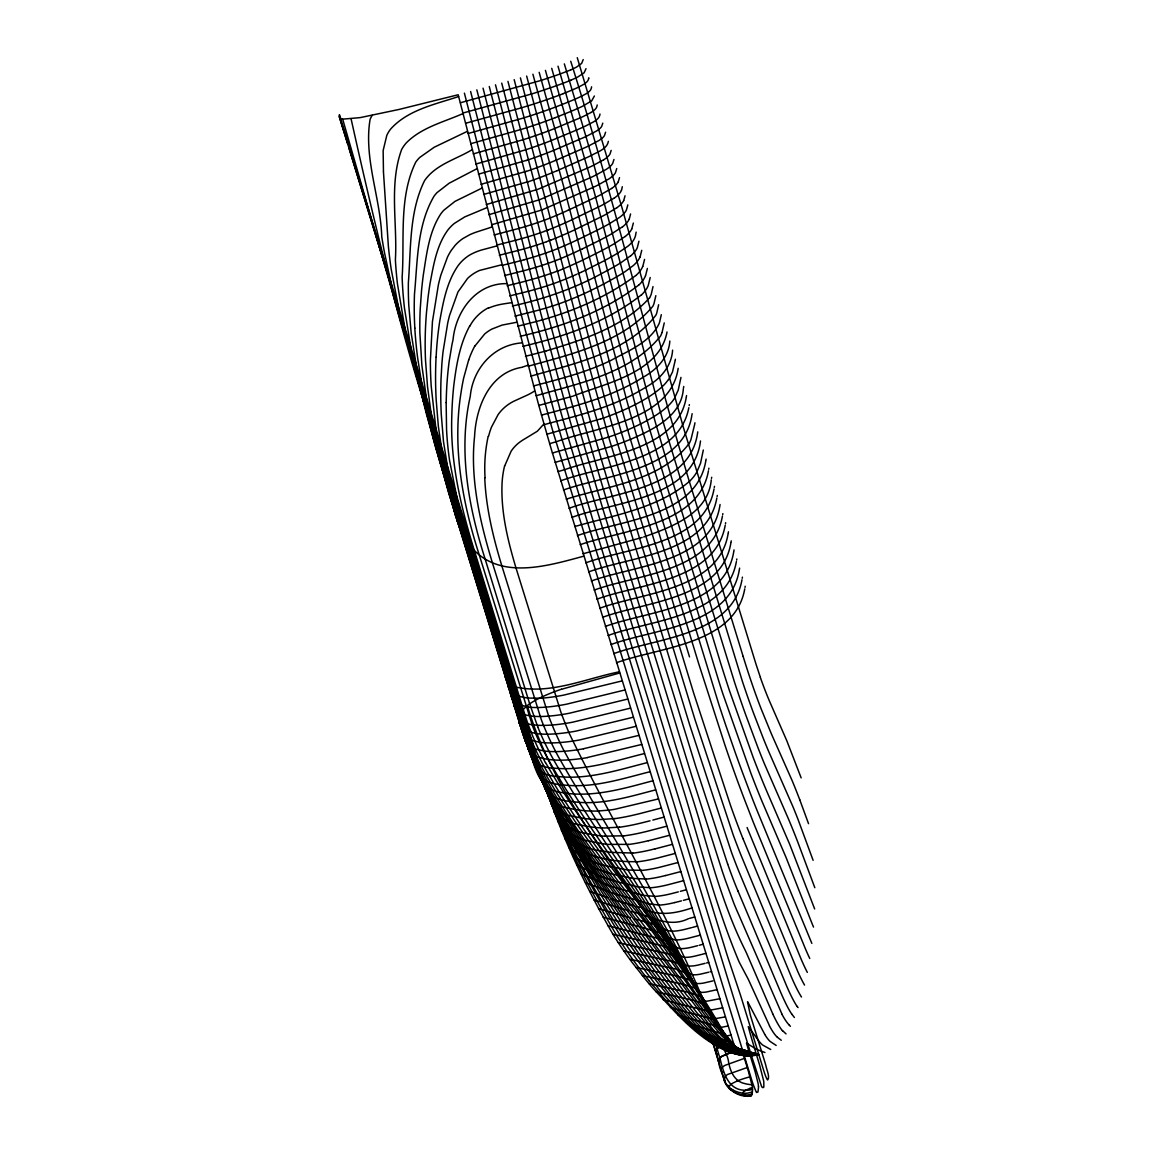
<?xml version="1.0" encoding="UTF-8"?>
<svg xmlns="http://www.w3.org/2000/svg" width="1154" height="1154" viewBox="0 0 1154 1154"><rect width="100%" height="100%" fill="white"/><g stroke="black" fill="none" stroke-linecap="round" stroke-linejoin="round"><path stroke-width="1.5" d="M536.581 764.77L537.115 757.918M535.427 754.673A300.429 283.711 9.7 0 0 539.841 763.659C592.132 860.668 672.046 939.096 725.433 1035.484A122.555 115.732 9.7 0 0 727.712 1038.6L731.564 1043.88L736.757 1048.25L758.87 1054.583A41.789 39.467 9.7 0 1 746.292 1055.953C706.724 1050.544 679.576 1016.328 653.597 989.036A546.938 516.516 9.7 0 1 646.081 980.135L631.945 962.162A382.753 361.462 9.7 0 1 613.091 934.451C578.212 873.967 549.29 809.719 532.282 741.849L339.391 114.679L339.55 117.852L342.507 119.165L360.12 117.621L398.995 109.457L458.181 94.758L537.995 402.429A499.783 70.755 75.5 0 0 551.828 451.026L734.91 1047.644M446.151 402.573L446.555 429.461A361.13 341.036 9.7 0 0 449.57 460.446L457.229 499.206M436.082 357.221L435.895 361.13A451.113 426.014 9.7 0 0 436.198 400.049L438.361 426.432L441.852 450.55M539.783 767.021L539.755 773.584A276.513 81.92 -17.3 0 0 540.389 777.334C564.45 834.414 601.609 884.714 636.301 935.634C655.977 963.027 675.537 990.579 697.002 1016.631C710.85 1031.402 724.784 1051.611 746.797 1053.025A21.262 20.08 9.7 0 0 751.658 1052.318M518.723 717.37L519.127 722.375L524.392 736.007M630.574 213.966L629.218 219.246M633.358 223.054L631.786 228.968M636.142 232.142L635.508 235.604A110.755 32.947 -16.9 0 1 635.162 236.801L634.527 238.33A58.075 17.267 -16.9 0 1 628.079 246.09L617.332 253.361A116.395 34.62 -16.9 0 1 614.433 255.077L612.269 256.332A178.524 53.098 -16.9 0 1 601.955 261.929L585.496 270.195A169.826 50.502 -16.9 0 1 581.457 272.113M627.819 204.878L626.463 209.913A45.785 13.617 -16.9 0 1 619.785 217.255L608.85 224.035A121.761 36.207 -16.9 0 1 605.951 225.636L601.479 228.016A196.93 58.566 -16.9 0 1 598.003 229.805L578.5 239.368M638.941 241.215L637.282 247.706A63.21 18.796 -16.9 0 1 630.877 255.712M625.05 195.791L623.708 200.594M641.754 250.303L640.037 257.082M622.294 186.703L621.833 189.04A73.928 21.984 -16.9 0 1 621.443 190.208M644.567 259.376L642.792 266.459M647.38 268.449L645.548 275.849M619.525 177.629L618.212 181.971M534.403 748.816L533.509 759.318A208.831 61.869 -17.3 0 0 534.576 764.9L534.807 765.419M650.207 277.523L648.303 285.254A87.257 25.951 -16.9 0 1 641.581 294.833M583.217 59.575L581.63 63.427L576.625 67.033A30.48 9.059 -16.9 0 1 570.956 69.73M506.505 657.996C505.423 666.146 502.307 675.956 508.294 682.923M509.289 667.084C508.236 675.104 505.236 684.567 510.732 691.607M512.087 676.157C510.991 684.437 507.76 694.607 514.251 701.459M514.872 685.245L513.184 698.184L514.049 705.83M517.67 694.319L515.968 709.696L518.492 718.091A85.021 25.186 -17.3 0 0 519.935 719.634M520.468 703.406L518.838 720.096A200.998 59.546 -17.3 0 0 519.314 722.938L522.012 727.857M523.252 712.48L521.536 727.034L531.316 738.704M526.051 721.567C525.084 729.227 521.882 738.82 528.013 745.21M528.849 730.641L527.32 742.873A254.544 75.414 -17.3 0 0 527.364 744.619L528.243 749.105M675.393 359.226L675.249 360.077M678.177 368.314C670.546 420.546 595.94 427.225 556.574 441.665A101.913 30.307 -16.9 0 0 551.41 443.136L549.679 443.655M680.975 377.387L678.249 390.081L674.369 398.505A98.984 29.441 -16.9 0 1 667.849 406.179L664.603 409.006A86.29 25.662 -16.9 0 1 607.74 437.352M683.759 386.475L683.457 388.278M686.558 395.548L686.241 397.38M689.183 405.588L689.356 404.636M691.967 414.748L692.14 413.709M694.751 423.907L694.939 422.797M697.737 431.87C690.453 489.729 611.937 492.412 569.052 508.294M700.521 440.958C693.193 499.091 614.909 501.485 571.836 517.41M703.32 450.031L700.536 463.259L696.843 472.087M705.916 460.23L706.104 459.119M708.715 469.303L708.902 468.192M711.499 478.391L711.701 477.28M714.297 487.464L714.485 486.353M717.096 496.552L717.283 495.441M720.067 504.514L719.764 506.361M722.678 514.713L722.866 513.602M725.477 523.786L725.664 522.675M728.261 532.874L728.448 531.763M731.059 541.947L731.247 540.837M733.843 551.035L734.045 549.924M736.641 560.108L736.829 558.998M739.627 568.085L739.31 569.932M742.224 578.269L742.411 577.159M745.022 587.357L745.21 586.246M586.016 68.649L584.083 72.846L577.678 77.044A39.712 11.814 -16.9 0 1 572.499 79.453L570.985 80.102M588.8 77.736L588.641 78.616M616.741 168.542L615.457 172.682A32.759 9.737 -16.9 0 1 608.923 178.913L598.161 184.943A126.998 37.765 -16.9 0 1 595.363 186.357L542.12 209.898L491.489 224.814M531.633 739.728L530.364 751.196A228.708 67.754 -17.3 0 0 530.681 754.601L532.441 759.332M653.02 286.596L651.26 294.14A122.396 36.394 -16.9 0 1 649.572 297.775M669.825 341.065C668.801 357.336 656.626 369.77 642.966 377.344C612.168 396.933 576.365 405.761 541.529 415.108M672.609 350.138C671.585 366.337 660.16 379.262 646.37 386.835C616.726 405.689 582.323 414.546 548.727 423.388A97.758 29.081 -16.9 0 0 544.226 424.686M591.598 86.81L591.425 87.718A44.703 13.3 -16.9 0 1 590.848 89.435A19.329 5.741 -16.9 0 1 586.232 93.705L581.068 96.417A59.258 17.627 -16.9 0 1 575.702 98.883L574.865 99.258A114.434 34.029 -16.9 0 1 566.859 102.605L559.978 105.317A162.656 48.381 -16.9 0 1 521.896 118.444L468.149 133.518M667.041 331.977C659.309 372.958 605.706 383.186 572.86 396.168M675.133 360.726L672.493 371.977L668.671 379.594M691.794 415.772C682.822 470.399 605.504 474.871 563.484 490.017M694.621 424.643L690.914 439.703A200.666 59.676 -16.9 0 1 689.371 443.15C661.184 481.117 608.302 485.719 566.268 499.163M705.786 460.965C696.367 517.237 620.188 520.18 577.418 535.615M728.131 533.61C718.827 590.199 642.201 592.565 599.763 608.259M730.929 542.683C721.611 599.272 644.985 601.652 602.547 617.332M733.728 551.771C724.395 608.346 647.812 610.74 605.345 626.42M594.368 96.013L591.699 100.845L582.424 106.312A71.663 21.32 -16.9 0 1 577.389 108.62L576.495 109.01A125.714 37.39 -16.9 0 1 570.927 111.39L555.305 117.665M597.195 104.971L597.051 105.75A60.196 17.901 -16.9 0 1 596.719 106.947L596.2 108A20.57 6.116 -16.9 0 1 591.007 112.486M613.957 159.454L612.702 163.406A30.235 8.987 -16.9 0 1 606.254 169.364L595.637 175.177A131.801 39.193 -16.9 0 1 591.814 177.067L539.985 199.599L488.878 214.687M655.833 295.669L654.015 303.545A141.567 42.107 -16.9 0 1 652.904 306.199C622.828 342.349 571.72 354.148 528.157 366.251M664.257 322.904L662.079 332.395M683.327 388.999C681.552 414.56 656.337 427.932 635.522 437.178A85.814 25.518 -16.9 0 1 611.202 446.497L555.175 462.35M686.125 398.116C676.605 450.118 604.436 455.34 564.191 469.837A115.342 34.303 -16.9 0 0 561.45 470.601L557.93 471.611M708.455 470.789C698.906 525.676 622.02 529.83 580.202 544.688M711.253 479.862C708.311 513.761 671.152 527.291 643.687 536.971M714.037 488.95C703.983 544.89 628.223 547.227 585.785 562.849M716.836 498.023C706.825 553.992 630.906 556.271 588.583 571.937M719.634 507.111C709.566 563.051 633.806 565.388 591.382 581.01M722.418 516.184C712.407 572.153 636.503 574.432 594.166 590.098M725.217 525.272C715.206 581.241 639.287 583.506 596.964 599.171M736.382 561.594C726.371 617.563 650.467 619.828 608.129 635.493M739.18 570.667C729.169 626.636 653.251 628.916 610.928 644.581M741.979 579.755C731.91 635.695 656.164 638.032 613.726 653.654M744.763 588.828C734.752 644.797 658.847 647.077 616.51 662.742M599.993 114.058L599.835 114.866A70.538 20.974 -16.9 0 1 599.633 115.688L598.955 117.203A21.623 6.434 -16.9 0 1 593.459 121.92L585.799 125.887A95.681 28.461 -16.9 0 1 580.981 128.108L580.015 128.541A153.367 45.612 -16.9 0 1 577.014 129.868L553.934 139.49A140.182 41.688 -16.9 0 1 524.94 150.02L475.852 164.056M611.173 150.381L609.961 154.131A27.999 8.323 -16.9 0 1 603.629 159.829M658.645 304.743L656.77 312.95A160.204 47.646 -16.9 0 1 655.919 315.129C627.603 352.374 573.625 363.885 530.811 376.146M688.823 407.708C678.768 461.297 601.724 465.581 560.7 480.829M602.777 123.132L601.696 126.406A22.691 6.751 -16.9 0 1 596.546 130.993L587.155 135.912A108.995 32.413 -16.9 0 1 582.929 137.874L555.218 149.731A137.715 40.953 -16.9 0 1 526.238 160.507M605.576 132.22L604.451 135.638A24.147 7.184 -16.9 0 1 599.085 140.442L588.569 145.981A121.358 36.091 -16.9 0 1 584.991 147.64L555.463 160.478M608.36 141.365C607.091 149.284 596.979 152.097 590.834 155.689A126.983 37.765 -16.9 0 1 587.155 157.434L557.122 170.705M661.3 314.681L659.67 321.894A188.217 55.983 -16.9 0 1 658.905 324.043C649.716 342.435 628.786 350.571 611.75 359.99C586.982 372.252 560.036 378.916 533.465 385.97M707.993 1009.865C701.257 990.969 686.125 972.418 675.162 954.762M488.517 436.385L489.729 432.13A86.795 81.977 9.7 0 1 491.431 427.225L498.139 414.546A44.443 41.977 9.7 0 1 510.299 403.179A55.623 52.521 9.7 0 1 514.035 401.13L527.205 395.144A60.282 56.935 9.7 0 0 534.518 391.033M504.716 465.899L511.15 451.156A39.366 37.173 9.7 0 1 518.824 442.847A56.791 53.632 9.7 0 1 525.416 438.491L537.346 431.221L544.01 423.893M468.683 359.889L463.648 378.123A254.241 240.104 9.7 0 0 461.052 392.533C452.209 447.132 462.437 502.769 479.213 554.814L532.6 726.082A268.291 253.361 9.7 0 0 546.953 757.082C592.94 839.823 656.193 911.761 700.247 995.585A220.472 208.21 9.7 0 1 703.118 1001.845M621.415 190.309L620.78 191.607A38.154 11.352 -16.9 0 1 614.289 198.07M751.485 1095.348L748.831 1096.257A12.405 3.678 -17.3 0 1 746.018 1096.156A17.757 5.265 -17.3 0 1 742.585 1093.891L743.205 1092.391M469.563 326.236C459.725 344.382 456.335 365.14 453.81 385.378A396.442 374.386 9.7 0 0 451.805 416.031C450.103 461.816 460.864 506.952 474.294 550.4L525.272 715.898A290.779 274.609 9.7 0 0 545.424 762.621M649.572 297.775C623.348 327.087 582.914 339.795 546.231 350.917M474.871 346.085L484.622 334.04A40.981 38.702 9.7 0 1 491.921 329.049L502.091 325.096L516.588 322.283M712.609 1017.785L712.999 1017.164A19.387 5.741 -17.3 0 1 713.374 1016.66L713.114 1016.198A94.08 27.869 -17.3 0 0 705.354 1010.24M522.113 710.489L527.291 705.599A75.674 18.695 -12.5 0 1 561.493 689.198M751.066 1095.622L750.994 1095.694A39.597 5.611 75.5 0 0 752.163 1093.328M689.486 481.333C658.963 507.616 616.207 514.872 578.183 525.589L574.62 526.512M641.364 294.861C607.22 321.995 564.869 336.449 522.863 346.33M638.523 285.211C604.105 311.695 562.214 326.64 520.238 336.304M717.182 1026.368L717.341 1026.238A12.809 3.794 -17.3 0 1 718.524 1025.315L717.774 1023.872A95.277 28.23 -17.3 0 0 710.965 1018.391M635.695 275.575C607.913 296.275 575.428 310.412 542.221 319.918A155.689 46.304 -16.9 0 1 534.518 321.995L517.612 326.236M630.733 255.726L621.14 262.564A114.852 34.158 -16.9 0 1 616.279 265.521A173.518 51.613 -16.9 0 1 602.604 273.036C574.375 288.543 543.765 299.117 512.376 306.026M625.179 236.483L614.476 243.595A118.141 35.139 -16.9 0 1 611.562 245.268L608.273 247.115A188.535 56.07 -16.9 0 1 600.195 251.413L588.05 257.544M750.937 1095.737L750.691 1095.81A10.17 9.607 9.7 0 1 748.643 1095.853L746.681 1095.665M622.41 226.862L611.634 233.815A119.944 35.673 -16.9 0 1 608.735 235.459L604.292 237.868A199.382 59.301 -16.9 0 1 598.479 240.912L582.597 248.788M616.943 207.662L606.095 214.255A123.507 36.726 -16.9 0 1 603.225 215.812L574.49 229.92A146.803 43.664 -16.9 0 1 550.804 240.133M614.216 198.07L603.398 204.489A125.094 37.202 -16.9 0 1 600.542 205.989L570.595 220.414A145.837 43.376 -16.9 0 1 548.251 229.934M611.533 188.491L600.744 194.709A126.334 37.577 -16.9 0 1 597.916 196.166L568.1 210.302M603.585 159.829L593.185 165.426A130.315 38.76 -16.9 0 1 589.434 167.243L537.995 189.27L486.267 204.561M719.577 1047.024L715.74 1050.414L716.187 1053.342A27.148 8.035 -17.3 0 0 717.168 1053.991M590.978 112.486L583.736 116.251A78.89 23.455 -16.9 0 1 580.981 117.535L554.007 128.786A145.909 43.39 -16.9 0 1 523.801 139.519L473.27 153.9M476.991 168.686L449.18 183.197L437.005 192.631A42.28 39.928 9.7 0 0 434.063 196.166C416.882 225.376 417.604 261.136 414.488 293.967A395.606 373.593 9.7 0 0 414.834 328.125M472.116 149.688C456.032 159.44 435.736 164.387 424.571 180.63C409.064 211.903 411.026 248.572 408.372 282.615A392.273 370.448 9.7 0 0 408.776 305.262L411.199 333.174L416.681 367.953M482.011 188.088L454.993 201.373L443.828 210.216A44.487 42.02 9.7 0 0 440.467 214.384C428.899 232.387 426.591 254.385 423.302 275.027A499.567 471.784 9.7 0 0 421.542 290.678L420.215 309.128A395.88 373.867 9.7 0 0 419.868 332.929L421.902 365.63L426.994 402.429M467.413 131.311L434.207 147.236L419.724 157.463A39.698 37.491 9.7 0 0 415.772 162.094C398.577 197.175 404.722 239.094 402.14 277.018A418.094 394.827 9.7 0 0 404.477 308.104L410.997 348.897M487.046 207.59L464.745 216.909L454.33 223.429A44.458 41.991 9.7 0 0 447.997 229.848C436.587 245.326 433.543 265.031 430.053 283.451A414.776 391.711 9.7 0 0 428.004 297.905L426.518 312.258A414.401 391.35 9.7 0 0 425.509 360.192L427.543 386.792L431.524 416.637M580.866 272.387L577.894 273.743M488.82 308.046L490.638 307.267A63.21 59.691 9.7 0 1 503.562 303.891L511.51 302.68M573.278 89.522L574.086 89.175A49.651 14.771 -16.9 0 0 579.106 86.853L583.765 84.314A18.839 5.611 -16.9 0 0 587.949 80.477A43.982 13.083 -16.9 0 0 588.627 78.616M570.97 69.745L568.807 70.654A101.768 30.264 -16.9 0 1 546.765 78.472M737.218 1080.995L732.79 1083.13A12.319 3.65 -17.3 0 0 730.266 1084.933L728.881 1087.126L729.616 1088.929A25.893 7.674 -17.3 0 0 733.237 1090.386M749.768 1088.453L750.605 1088.107A4.948 1.471 -17.3 0 1 751.802 1087.703M462.927 113.597C443.612 122.122 421.571 127.402 406.323 142.851A40.116 37.88 9.7 0 0 401.65 149.472C388.84 184.409 397.524 223.559 395.389 259.938A440.886 416.363 9.7 0 0 397.438 283.725L405.112 329.712M556.127 260.386L551.958 261.972A93.315 27.754 -16.9 0 1 526.109 270.108L504.543 275.59M550.732 240.09L546.592 241.662M548.193 229.891L544.068 231.449M557.584 271.017L554.771 272.07A91.671 27.263 -16.9 0 1 529.484 280.076A139.793 41.573 -16.9 0 1 522.387 281.994L507.154 285.745M544.399 220.183L541.659 221.193A98.393 29.268 -16.9 0 1 518.132 228.622L494.1 234.969M527.883 365.241L522.647 367.059M752.509 1089.318L750.461 1089.881A21.796 20.584 9.7 0 1 745.643 1090.241M731.924 1052.159L722.202 1056.271A12.824 3.794 -17.3 0 0 719.577 1058.16C716.764 1064.825 723.01 1073.422 724.294 1080.75C728.087 1091.771 741.113 1097.541 752.047 1094.05M600.599 418.916L546.953 434.207M561.637 689.241L619.669 672.998M521.882 367.318C489.469 372.684 476.011 407.045 474.582 436.313A228.103 215.423 9.7 0 0 473.501 462.869C474.251 496.927 482.56 530.35 492.383 562.791L541.298 719.663A323.149 305.175 9.7 0 0 558.204 756.332C602.33 834.703 656.136 907.506 696.093 988.199M607.725 437.337L560.858 450.623A126.493 37.62 -16.9 0 0 557.05 451.676L552.42 453.032M732.819 1051.683L722.144 1056.054A12.838 3.808 -17.1 0 0 719.548 1057.901L718.048 1060.237L718.928 1062.387A27.407 8.121 -17.3 0 0 719.533 1062.834M527.883 181.769L483.656 194.449M546.794 78.544L543.621 79.568A196.411 58.421 -16.9 0 1 539.481 80.867L460.475 102.735M546.909 285.86L550.631 284.634A78.775 23.426 -16.9 0 0 554.843 283.163L559.099 281.605A109.082 32.442 -16.9 0 0 576.668 274.277M642.158 537.476L583.001 553.776M526.195 160.435L478.42 174.196M526.224 171.355L481.03 184.323M750.764 1095.622C743.335 1097.425 735.127 1094.295 730.237 1088.539M458.628 96.532C435.116 104.379 407.896 109.818 390.643 129.06A36.236 34.216 9.7 0 0 386.806 135.35L383.142 150.539L383.46 171.715M571.951 396.413L541.341 404.737A119.699 35.601 -16.9 0 0 538.831 405.458M470.702 143.716L522.776 128.959A153.684 45.713 -16.9 0 0 555.29 117.65M536.148 395.75C579.64 383.085 630.949 373.247 660.564 336.03A166.638 49.564 -16.9 0 0 661.949 332.727M738.142 1050.255L741.647 1049.188L742.282 1051.482M465.581 123.276L519.444 108.375A167.647 49.853 -16.9 0 0 563.224 93.676M738.43 1050.01L742.123 1049.332M463.028 113.02L531.706 93.936A189.141 56.257 -16.9 0 0 545.207 89.608M545.986 350.989L525.503 356.312M680.341 891.35L686.341 889.748M683.384 900.365L689.126 898.836M689.428 918.411L694.722 916.997M692.443 927.427L697.506 926.071M699.223 945.27L703.103 944.232M752.249 1092.751A39.597 5.611 75.5 0 0 752.451 1086.996L748.542 1071.835A92.508 13.098 75.5 0 0 747.244 1067.508L727.712 1074.432A12.882 3.823 -17.3 0 0 725.073 1076.336C721.596 1086.909 739.916 1095.795 749.523 1092.665A30.97 29.239 9.7 0 0 752.394 1092.03M688.534 918.642C668.743 928.48 650.207 915.915 631.267 911.487M691.578 927.657L684.784 929.388A23.989 7.112 -17.3 0 1 671.44 931.206A48.28 14.31 -17.3 0 1 665.122 929.561M702.166 954.3L705.887 953.319M706.551 962.955L708.686 962.393M744.417 1058.377L724.986 1065.358A12.795 3.794 -17.3 0 0 722.361 1067.248L720.918 1069.556L721.712 1071.46A27.407 8.121 -17.3 0 0 723.082 1072.297M619.309 671.816C585.136 678.682 549.492 695.242 514.194 686.702M622.107 680.903L563.599 695.141A81.184 24.046 -17.3 0 1 540.49 698.242L527.263 698.04L517.583 696.021M624.891 689.977L566.542 704.185A77.289 22.892 -17.3 0 1 527.335 707.027M627.689 699.064L569.614 713.186A78.861 23.354 -17.3 0 1 530.292 716.014M630.473 708.138L572.846 722.144A80.477 23.845 -17.3 0 1 533.465 724.9M633.272 717.225L576.235 731.059A82.165 24.349 -17.3 0 1 536.841 733.684M636.07 726.299L579.784 739.93A83.939 24.869 -17.3 0 1 540.433 742.354L531.359 740.421M638.854 735.386L583.506 748.744M641.653 744.46L587.4 757.514M644.451 753.548C614.39 760.962 583.708 771.55 552.29 767.944M647.235 762.621C617.751 770.122 586.362 780.349 556.084 776.267M650.034 771.709C621.112 779.008 591.411 788.903 561.19 784.677M652.818 780.782C622.165 788.947 590.026 798.698 558.118 791.832C531.532 786.191 532.759 748.037 522.257 728.289L437.164 450.998L410.867 355.028M655.616 789.87C628.05 797.039 599.503 806.04 570.711 801.338M658.415 798.943L614.462 809.343A60.773 18.002 -17.3 0 1 609.081 810.094L598.984 810.93M661.199 808.031L640.787 813.354A138.047 40.895 -17.3 0 1 637.239 814.234L634.455 814.883A73.971 21.912 -17.3 0 1 614.88 818.619M663.997 817.104L652.832 820.061M666.781 826.192L648.058 831.082A116.251 34.432 -17.3 0 1 644.769 831.89L644.12 832.034A66.629 19.733 -17.3 0 1 623.852 835.871M669.58 835.265L651.635 839.953A106.5 31.547 -17.3 0 1 648.476 840.732M672.378 844.353L655.169 848.854M675.162 853.426L658.674 857.739A55.536 16.444 -17.3 0 1 637.008 861.85M677.961 862.514L662.122 866.654A50.661 15.002 -17.3 0 1 641.35 870.505M680.759 871.587L665.555 875.569M683.543 880.675L668.945 884.498A41.746 12.362 -17.3 0 1 649.947 887.844M678.321 891.883L671.325 893.672A36.942 10.949 -17.3 0 1 654.231 896.499M681.437 900.885L674.715 902.587M691.924 907.909C675.898 913.42 657.78 916.781 642.259 907.953M700.305 935.158L688.087 938.317A21.537 6.376 -17.3 0 1 675.177 939.861M710.099 971.841L711.47 971.48M697.636 945.689L691.361 947.261A19.402 5.756 -17.3 0 1 679.619 948.545M701.401 954.502L694.593 956.19A17.613 5.222 -17.3 0 1 683.63 957.2M705.08 963.345L697.752 965.133A16.199 4.804 -17.3 0 1 687.539 965.84L687.019 965.509A47.602 14.108 -17.3 0 1 684.495 964.037M717.067 989.642L706.508 991.993A14.93 4.428 -17.3 0 1 698.257 991.618L698.04 991.373A41.659 12.348 -17.3 0 1 696.872 989.858L696.439 988.92M708.671 972.216L700.81 974.077A15.247 4.515 -17.3 0 1 691.318 974.466M712.898 980.914L703.738 983.035A14.8 4.385 -17.3 0 1 694.91 983.049M719.851 998.715L707.157 1001.153A14.872 4.414 -17.3 0 1 703.248 1000.98M722.649 1007.803L711.354 1009.966A17.31 5.121 -17.3 0 1 707.806 1010.024M728.232 1025.964L719.375 1027.724M731.03 1035.037L725.275 1036.321M583.736 556.185C547.818 565.849 499.754 580.678 471.351 547.198M725.433 1016.876L713.461 1018.968M496.71 245.11L514.785 240.479A154.203 45.857 -16.9 0 0 519.141 239.311A96.604 28.735 -16.9 0 0 544.111 231.492M650.019 820.797L644.451 822.211A126.752 37.548 -17.3 0 1 641.033 823.047L639.013 823.523A69.745 20.657 -17.3 0 1 619.381 827.23M745.686 1050.501L741.214 1050.385L722.981 1044.384M749.898 1051.77C737.868 1053.79 725.751 1048.928 714.629 1044.875M754.009 1053.068L744.719 1054.309L734.146 1053.241M499.321 255.265L521.622 249.552A93.95 27.941 -16.9 0 0 546.635 241.691M501.932 265.434L518.882 261.179A135.638 40.332 -16.9 0 0 524.176 259.765M514.987 316.138L536.956 310.585A128.556 38.226 -16.9 0 0 540.764 309.532C568.403 301.973 594.555 289.741 619.236 275.316A110.885 32.976 -16.9 0 0 624.949 271.738L633.532 265.362A68.793 20.455 -16.9 0 0 639.936 257.097M509.765 295.886L525.113 292.106A110.409 32.831 -16.9 0 0 546.924 285.889M758.019 1054.309L755.884 1054.814A40.029 37.808 9.7 0 1 747.46 1055.665C729.097 1055.477 713.244 1044.413 699.555 1033.234A282.384 266.675 9.7 0 1 688.967 1024.031L669.19 1004.312L648.837 980.554M755.899 1053.645L753.908 1054.107A35.284 33.322 9.7 0 1 746.018 1054.828C728.866 1054.352 714.398 1043.461 702.007 1032.614A260.746 246.249 9.7 0 1 689.717 1021.001C616.597 938.606 559.358 840.098 527.364 734.463L401.275 323.221L342.695 119.194M756.952 1053.977L754.889 1054.467A37.822 35.716 9.7 0 1 746.725 1055.261C728.91 1054.929 713.706 1043.952 700.637 1032.917M754.831 1053.313L752.927 1053.761A32.355 30.552 9.7 0 1 745.354 1054.395C728.953 1053.689 715.365 1042.899 703.709 1032.311A253.418 239.325 9.7 0 1 694.564 1023.454C634.296 956.839 588.05 878.295 549.03 797.731M753.778 1052.982L751.946 1053.4A28.864 27.263 9.7 0 1 746.537 1053.963C723.746 1052.91 707.748 1034.2 692.963 1018.867C661.458 982.761 634.368 943.006 608.634 902.659C574.144 849.128 542.048 793.101 524.695 731.405L428.841 419.176L395.014 299.752M521.969 342.882C493.724 344.815 472.765 368.573 470.255 396.428C458.023 450.579 468.538 506.952 485.113 558.983L529.672 703.853L537.793 726.919M501.759 264.771L479.516 270.454A41.414 39.106 9.7 0 0 467.572 278.431L457.965 291.962L449.541 315.475A230.54 217.717 9.7 0 0 447.709 323.106L443.035 351.768A388.206 366.611 9.7 0 0 441.881 363.856L441.016 379.089A465.913 439.991 9.7 0 0 441.261 414.243L443.482 441.506L447.781 468.582M749.537 1051.655C719.259 1050.486 705.152 1014.554 686.616 995.123C641.22 932.605 592.218 872.222 554.079 804.814A466.389 440.453 9.7 0 1 547.299 791.99L536.249 768.723A356.932 337.083 9.7 0 1 530.811 755.625L521.319 728.462L449.671 495.484L434.899 444.968L424.239 403.352M743.19 1049.664L739.57 1049.448L735.127 1047.039A22.979 21.71 9.7 0 1 734.045 1046.13A46.881 44.27 9.7 0 1 728.405 1039.768M748.484 1051.323L740.724 1050.832L731.838 1045.596L721.207 1035.253L708.643 1020.165L597.844 871.01L572.701 834.198L554.598 804.338A481.146 454.387 9.7 0 1 547.746 791.759L545.539 787.49A570.22 538.5 9.7 0 1 539.466 775.228L534.836 765.174A335.136 316.499 9.7 0 1 530.537 754.99L524.147 737.565M746.364 1050.659L741.705 1050.515L735.704 1047.241L722.274 1032.801L674.152 965.379L591.281 856.109L558.565 806.934A529.239 499.797 9.7 0 1 547.89 788.384L542.683 778.647M745.311 1050.328L739.829 1049.65L734.492 1046M744.243 1049.996L741.027 1049.967L737.204 1048.279A67.177 19.907 -17.3 0 1 736.641 1047.919C697.665 1002.336 668.959 948.357 629.262 902.962L590.935 852.388L560.671 807.483A562.214 530.941 9.7 0 1 549.434 788.485L540.649 772.3M506.606 283.624C476.025 283.235 455.816 311.162 453.046 339.68A251.125 237.161 9.7 0 0 451.82 345.421L449.18 361.303A396.889 374.805 9.7 0 0 446.209 402.573M614.967 818.532L601.465 819.484A94.801 28.085 -17.3 0 1 597.065 819.47L595.637 819.441A131.224 38.875 -17.3 0 1 580.88 817.883M619.482 827.144L605.215 827.952A97.34 28.836 -17.3 0 1 602.042 827.894M623.968 835.756L604.898 836.188M628.411 844.382L607.927 844.382A170.85 50.617 -17.3 0 1 596.777 842.622L583.708 840.011L572.528 835.02A250.317 74.159 -17.3 0 1 569.672 833.044L557.613 821.23M632.825 853.022L610.206 852.344A195.819 58.003 -17.3 0 1 603.917 851.205C587.487 849.935 572.485 841.973 561.291 830.072M637.21 861.663C614.736 861.995 590.112 858.735 572.038 844.18M641.566 870.318L628.05 870.044L613.409 867.217M645.879 878.987L633.084 878.454L619.107 875.367C582.539 822.413 545.727 767.958 527.291 705.599M650.178 887.657L638.854 886.993A105.259 31.187 -17.3 0 1 636.994 886.676L624.862 883.517A190.049 56.301 -17.3 0 1 620.059 882.565L600.498 876.535L577.115 865.168M654.448 896.326L643.845 895.417A107.322 31.793 -17.3 0 1 642.129 895.057L609.153 885.796L581.255 873.895M658.703 904.996L648.822 903.842A110.611 32.774 -17.3 0 1 647.264 903.438L641.595 901.606M745.311 1090.241C727.525 1090.472 723.212 1071.186 719.807 1057.67A305.853 288.846 9.7 0 1 715.942 1044.63M575.702 809.632L561.969 806.79L552.506 801.208M580.837 817.912L567.003 815.07L557.122 809.618A222.635 65.951 -17.3 0 1 553.386 805.564L549.506 798.856M586.059 826.177L572.182 823.336L561.911 817.984A232.632 68.908 -17.3 0 1 558.623 814.969L550.876 803.516M548.121 759.505L536.206 756.779M591.367 834.414L578.255 831.818L567.422 826.711A235.171 69.673 -17.3 0 1 564.248 824.259L554.108 812.329M536.942 733.627L528.042 731.622M751.802 1084.847L746.955 1084.111A28.662 27.061 9.7 0 1 745.095 1083.649C733.771 1081.471 729.703 1070.003 728.261 1060.036A30.855 29.138 9.7 0 0 726.212 1054.092L723.63 1048.409M527.566 706.825L519.935 704.921M679.879 948.415L678.941 948.256A50.286 14.901 -17.3 0 1 674.975 946.727M618.313 942.659L668.065 953.795A178.596 52.911 -17.3 0 1 672.768 955.31L678.552 958.31L684.452 964.052M612.99 934.235L646.615 941.909M623.91 950.997L671.671 961.311A196.396 58.19 -17.3 0 1 675.263 962.349L681.322 964.845A84.646 25.071 -17.3 0 1 683.125 966.042L688.967 972.764A44.833 13.285 -17.3 0 0 690.813 974.135L691.506 974.38M607.942 925.753L661.704 939.241A181.625 53.805 -17.3 0 1 665.44 940.625A100.701 29.831 -17.3 0 1 666.522 941.174L674.902 946.756M683.875 957.07L683.038 956.882A47.833 14.165 -17.3 0 1 679.908 955.425M629.795 959.262L675.768 968.999L687.726 973.817A88.18 26.124 -17.3 0 1 688.736 974.726L692.559 980.611M603.138 917.199L637.556 926.244M745.902 1095.521L742.498 1094.511M635.955 967.456L678.09 976.313L689.731 980.02A83.16 24.638 -17.3 0 1 693.064 982.27L696.237 988.343M679.764 1004.052L705.195 1010.313M678.624 1003.792L662.987 999.595M647.062 942.025L664.92 946.496A177.601 52.608 -17.3 0 1 668.83 947.852L671.138 948.848A95.594 28.316 -17.3 0 1 672.623 949.713L679.85 955.44M688.491 1012.563L710.821 1018.448M598.522 908.602L630.43 917.762M686.226 1012.029L670.416 1007.442M642.36 975.577L683.009 984.261L694.073 987.766A83.218 24.652 -17.3 0 1 698.271 990.781M638.422 926.474L659.684 932.432L669.998 938.173A49.579 14.685 -17.3 0 0 675.003 939.717M640.124 907.419L638.335 906.957M649.01 983.641L688.765 992.44L698.92 995.801A82.814 24.537 -17.3 0 1 702.656 998.527L703.752 1002.22L724.423 1034.071L733.987 1045.553L740.594 1049.491L738.632 1049.087M637.152 906.64L635.969 906.337M594.065 899.961L628.324 910.679M635.104 919.017L653.885 924.253L664.992 929.619M633.618 905.702L612.399 899.283M602.2 864.88L600.772 864.461A242.412 71.808 -17.3 0 1 596.906 863.235L585.179 857.999L569.023 847.671M712.739 1036.581L723.385 1039.696A128.527 38.068 -17.3 0 1 732.833 1044.356L733.771 1045.322M712.032 1036.379L695.097 1030.392M722.303 1044.182L704.358 1037.763M655.876 991.647L693.727 1000.403L703.118 1003.533A83.045 24.609 -17.3 0 1 707.041 1006.288L709.537 1010.082M589.723 891.292L607.725 897.61M727.049 1051.409L728.232 1051.77A152.934 45.309 -17.3 0 0 734.132 1053.256M764.943 1052.52L756.476 1049.26L746.465 1043.086L747.229 1045.697M585.453 882.594L613.438 893.427L641.249 901.476M713.735 1025.358L678.206 1015.217M611.548 898.98L610.697 898.677M533.667 748.657L544.169 750.98A85.8 25.417 -17.3 0 0 583.448 748.831M770.713 1049.491L762.563 1044.976A175.278 24.811 75.5 0 1 758.423 1040.389L748.282 1026.613L749.364 1030.609A85.67 12.131 75.5 0 0 751.182 1037.114L758.149 1060.266A78.746 11.151 75.5 0 1 759.635 1065.113L763.674 1081.053A9.852 1.399 75.5 0 1 763.818 1082.106L763.833 1086.707A28.59 4.053 75.5 0 1 763.587 1087.472L762.376 1087.544A14.093 1.991 75.5 0 1 761.467 1086.13L751.341 1055.42M686.414 1022.862L717.846 1032.484A108.793 32.225 -17.3 0 1 727.698 1038.211M738.416 1049L736.353 1047.717M776.18 1045.437L770.18 1041.471A123.536 17.498 75.5 0 1 764.713 1034.417M573.033 856.427L594.122 868.01L611.043 873.751A177.745 52.651 -17.3 0 0 619.092 875.381M781.287 1040.259L777.421 1037.345M735.949 1047.861L744.936 1051.294A9.131 8.626 9.7 0 0 747.417 1050.991M565.114 838.886L571.634 843.862M786.033 1033.897L782.484 1030.565M542.063 778.33L540.837 777.176M531.518 753.894L530.753 753.158M790.403 1026.31L788.975 1024.81M729.631 1042.524L710.994 1020.15L592.391 860.581L563.859 817.998L543 781.143M750.691 1095.81L750.013 1094.713M540.606 776.93L539.134 774.94M530.407 752.769L528.445 749.638M794.399 1017.496L791.932 1014.279M727.539 1038.268L730.165 1042.293A15.117 4.472 -17.3 0 0 729.227 1042.596M728.289 1039.35L728.866 1040.086M718.682 1062.142L712.984 1043.245M728.333 1039.812L727.222 1038.34A120.391 113.683 9.7 0 1 725.044 1035.297L718.61 1025.358M798.049 1007.557L797.226 1006.418M727.554 1038.989L712.465 1015.102M619.164 875.453L675.537 954.978M674.383 953.291C631.18 890.441 580.549 832.568 543.621 765.506M536.177 767.886L535.038 765.924M676.98 957.459L712.047 1014.395M728.78 1086.621L727.943 1085.279M545.539 762.578C589.348 839.045 647.567 906.049 693.092 981.39A43.52 12.896 -17.3 0 0 694.477 982.718M703.738 1002.134C661.761 934.394 606.326 876.261 563.801 808.896A608.85 574.981 9.7 0 1 552.232 789.913L538.24 764.453M698.257 990.781L699.858 995.339M616.625 935.346C579.957 873.232 548.121 807.641 530.176 737.478L339.175 116.28M718.336 1024.983L710.215 1011.236M764.698 1034.287L748.989 1004.254A155.415 21.998 75.5 0 0 747.576 1001.759L747.59 1001.917A29.369 4.154 75.5 0 1 747.633 1002.393L750.316 1014.972A53.459 7.573 75.5 0 0 751.167 1017.814L764.597 1061.233A40.664 5.756 75.5 0 1 765.722 1064.998C766.458 1069.441 770.281 1076.97 767.641 1080A12.42 1.76 75.5 0 1 766.357 1077.836L765.967 1076.942A17.8 2.524 75.5 0 1 764.092 1071.705L762.707 1067.248A77.13 10.92 75.5 0 1 762.13 1065.33L741.676 998.917A135.581 19.2 75.5 0 0 739.642 992.613L730.078 964.066A350.585 49.636 75.5 0 1 727.251 955.469L595.002 527.277L566.167 430.774A576.423 81.617 75.5 0 1 559.488 407.348L533.869 312.402L476.833 89.853M692.501 980.655L704.171 1002.263M723.068 1032.109L723.991 1033.897A11.223 3.332 -17.3 0 0 723.024 1034.345M769.458 1025.718L748.297 979.313L739.974 963.561A115.818 16.401 75.5 0 1 739.022 961.715C709.393 891.292 693.9 815.589 668.281 743.753L573.134 431.639A578.241 81.862 75.5 0 1 565.143 403.611L540.663 312.893L483.05 88.18M781.864 1013.89L738.546 914.256A116.006 16.43 75.5 0 1 733.771 903.063L725.52 880.675A230.713 32.658 75.5 0 1 722.303 871.299L691.361 774.478L619.265 540.49C571.49 390.427 535.225 237.104 495.484 84.819M541.76 778.705L539.928 775.041M704.647 1003.244L705.137 1004.225M547.789 794.587L548.28 795.568A216.793 64.22 -17.3 0 0 552.449 801.222M705.628 1005.206L706.58 1007.168M539.033 773.238L525.402 741.084M537.23 767.872L535.543 764.366A305.723 288.716 9.7 0 1 530.739 753.562M461.888 532.6C451.589 510.486 449.743 485.733 446.18 461.903M772.877 1014.135L746.984 954.127A237.508 33.625 75.5 0 0 745.354 950.607C717.11 894.509 705.181 831.846 684.091 773.065L602.648 508.236L574.865 414.243L548.828 318.389L489.267 86.507M708.917 1012.072L709.378 1013.039M698.127 992.137C656.41 910.088 597.758 838.092 552.593 758.005A301.079 284.331 9.7 0 1 537.75 726.933M547.732 794.399L535.124 764.309L523.887 731.319L434.625 440.597L403.698 329.957M811.839 943.395L757.904 812.517A270.815 38.342 75.5 0 1 749.595 791.384L744.258 777.205A333.391 47.199 75.5 0 1 735.242 752.581L725.866 725.534A363.856 51.512 75.5 0 1 719.115 705.253L637.672 439.371A455.989 64.552 75.5 0 1 634.743 429.129A422.104 59.763 75.5 0 1 626.132 398.058L573.206 195.141L539.163 72.313M700.637 1032.917A270.685 255.625 9.7 0 1 687.726 1021.16L659.251 989.699L628.757 948.602A533.408 503.735 9.7 0 1 620.809 936.428C581.789 872.453 547.299 805.03 526.008 732.934L435.794 439.53C400.943 334.415 375.108 226.876 351.104 118.92M737.925 890.888L780.479 991.849A163.031 23.08 75.5 0 0 785.095 1002.047A108.361 15.348 75.5 0 0 791.961 1014.38M698.199 992.541C660.175 907.895 607.307 831.068 563.368 749.537A352.994 333.362 9.7 0 1 548.756 716.403L501.889 566.023C493.162 537.331 485.978 507.861 484.738 477.785M742.931 838.525L797.789 971.538A114.534 16.214 75.5 0 0 804.54 985.069M704.445 1002.869C666.247 910.016 613.163 824.331 569.586 734.103A429.23 405.357 9.7 0 1 560.815 711.931L516.026 568.057C507.976 541.154 501.081 513.27 501.99 484.983A104.682 98.855 9.7 0 1 504.601 465.87M529.167 749.768L518.622 719.851M814.652 908.963L789.74 844.411L766.746 791.211A331.573 46.939 75.5 0 1 761.727 779.181L758.005 769.862A306.012 43.318 75.5 0 1 753.115 757.24L729.472 690.698A327.534 46.376 75.5 0 1 720.038 661.17L649.24 427.903A403.525 57.137 75.5 0 1 639.98 394.279L587.631 194.737L551.713 68.331M747.085 827.533L801.02 958.887A125.267 17.743 75.5 0 0 807.324 972.375M799.765 799.78L808.536 823.667M549.347 798.582L529.542 738.517L348.696 146.947M525.171 737.363L526.613 741.2M814.825 887.714L797.933 842.463A288.139 40.794 75.5 0 0 788.471 818.965L764.511 764.035A292.654 41.429 75.5 0 1 757.702 746.984L745.946 715.466A253.779 35.933 75.5 0 1 734.636 682.533L676.547 494.547L655.357 422.35A391.264 55.392 75.5 0 1 649.212 400.049L594.108 191.578L558.002 66.196M801.15 777.868L786.826 740.796L770.742 704.012A118.487 16.776 75.5 0 1 760.342 677.441M523.772 733.511L524.709 736.079M813.108 860.321L798.15 819.729A248.99 35.255 75.5 0 0 792.971 806.776L768.78 751.687A278.677 39.452 75.5 0 1 763.14 737.997L753.75 713.691A208.557 29.528 75.5 0 1 742.397 681.379L664.286 425.797A387.052 54.801 75.5 0 1 656.467 397.567L591.411 155.53A538.658 76.265 75.5 0 0 584.862 132.782L564.335 63.874M725.39 1081.226A27.537 8.165 -17.3 0 1 724.423 1080.577L713.302 1043.49M727.684 864.158L695.703 766.285L625.396 538.327C577.649 388.422 541.817 235.142 501.716 83.117M522.43 729.645L523.325 732.227M525.272 740.983L522.935 734.045M760.342 677.239L756.332 665.151A86.204 12.204 75.5 0 1 754.947 660.737L683.514 427.86L622.121 208.138L577.26 57.7M547.789 794.341L548.352 796M524.06 737.478L518.925 721.654M522.863 733.958L448.589 492.57L429.649 422.883M520.281 723.169L521.132 725.765M339.709 118.054L347.7 143.731M750.172 1055.521L753.764 1067.147A59.359 8.41 75.5 0 1 755.452 1072.931L758.005 1083.043A8.006 1.14 75.5 0 1 758.322 1084.962L758.481 1086.52M519.055 719.274L519.863 721.87M743.349 1054.958L747.244 1067.508M743.133 656.41L688.736 479.516C646.875 340.819 614.563 199.382 570.725 61.249M689.501 656.9L621.256 432.13A450.421 63.773 75.5 0 1 612.457 400.77L526.657 76.063M750.648 1053.155L560.945 435.923A565.777 80.102 75.5 0 1 555.492 416.897L528.575 317.595L470.616 91.498M741.95 1048.294L553.256 432.577A531.936 75.313 75.5 0 1 549.203 418.383L523.166 322.197L464.398 93.128M744.157 1055.463L752.148 1081.399A37.909 5.366 75.5 0 0 753.317 1084.818L756.029 1091.54A11.482 1.63 75.5 0 0 756.635 1092.492L757.976 1091.972L758.524 1087.183A14.613 2.063 75.5 0 0 758.481 1086.52M748.96 1051.597L747.431 1046.418M457.749 521.925L442.819 469.635M455.801 516.386L437.236 450.983M459.047 524.147L459.883 526.916M457.792 519.978L458.628 522.762M457.373 518.579L454.864 510.097M452.397 501.514L453.623 505.813M545.424 70.365L579.654 192.127L633.503 398.058A410.449 58.118 75.5 0 0 643.095 432.692L719.678 683.933A367.881 52.089 75.5 0 0 722.75 693.482L751.066 773.699A297.169 42.078 75.5 0 0 762.145 801.641L786.105 857.552L811.983 923.388A183.515 25.979 75.5 0 0 813.527 927.095M449.988 492.902L450.781 495.773M532.903 74.217L565.258 192.401L618.429 396.413A444.074 62.879 75.5 0 0 630.776 440.525L698.617 663.406L725.246 746.018A377.344 53.43 75.5 0 0 738.07 782.441L741.027 790.375A284.043 40.217 75.5 0 0 746.869 805.636L752.971 821.388A259.145 36.697 75.5 0 0 755.105 826.682L805.636 949.338A136.475 19.315 75.5 0 0 809.762 958.469M520.411 77.866L605.085 399.702A471.395 66.744 75.5 0 0 615.039 435.029L693.828 693.583L730.496 805.348A239.57 33.913 75.5 0 0 742.945 838.626M514.179 79.64L584.227 348.364L609.225 438.953L694.953 719.519L733.194 834.876A195.271 27.653 75.5 0 0 741.69 856.845L791.211 976.515A120.809 17.108 75.5 0 0 801.482 997.042M507.948 81.386L590.372 396.803A510.198 72.24 75.5 0 0 600.397 432.26L689.544 724.423L731.434 852.171A168.83 23.902 75.5 0 0 740.493 875.367L786.84 986.468A119.251 16.877 75.5 0 0 797.183 1006.576M441.766 465.567L442.458 468.279M448.877 483.396L449.627 486.353M440.756 461.542L441.419 464.225M457.619 500.778L458.398 503.937M436.111 446.425L436.861 449.454M402.602 325.515L403.337 328.486M392.663 290.231L393.326 292.957M439.645 456.998L440.424 460.201M400.827 318.129L402.241 324.043M392.317 288.861L384.585 253.144A636.806 601.378 9.7 0 1 381.772 236.902C380.503 197.81 363.582 158.415 370.073 119.468A27.855 26.297 9.7 0 1 372.179 115.357M435.029 441.895L435.736 444.896M447.132 476.068L447.81 478.982M424.066 402.631L423.229 399.01M415.685 370.823L426.446 414.098L439.934 461.816L521.19 726.688C541.356 796.563 583.535 857.033 625.093 915.67C648.534 948.415 672.147 981.059 696.944 1012.794C710.907 1028.055 723.846 1049.592 746.061 1052.578A17.469 16.502 9.7 0 0 750.605 1051.986M399.14 310.787L391.22 269.3A506.909 478.722 9.7 0 1 388.364 246.177L383.46 171.903M412.526 356.398L412.786 357.625M422.277 387.254L417.748 358.62A470.01 443.857 9.7 0 1 414.805 328.125M545.034 785.268C568.533 845.694 609.211 898.259 644.769 952.122C661.689 975.39 678.35 998.96 697.405 1020.554C710.821 1034.503 725.101 1052.073 745.859 1053.501A25.2 23.801 9.7 0 0 752.725 1052.65M436.183 431.192L431.207 386.201A451.43 426.316 9.7 0 1 430.37 360.74L432.433 321.634L438.405 284.706A220.385 208.124 9.7 0 1 440.871 275.07L447.478 257.126A65.158 61.537 9.7 0 1 451.315 250.303L455.094 245.398A43.65 41.227 9.7 0 1 463.028 238.474L469.894 234.651A75.601 71.404 9.7 0 1 476.689 231.954L488.575 228.117A90.618 85.584 9.7 0 0 492.022 226.876M542.394 776.152L544.01 785.961A207.504 61.479 -17.3 0 0 548.006 792.812M743.133 656.424A163.983 23.21 75.5 0 0 760.991 708.484L770.757 732.343A312.128 44.198 75.5 0 0 773.209 737.997L791.99 780.277A230.497 32.629 75.5 0 1 799.765 799.78M737.94 891.018A146.717 20.772 75.5 0 1 727.684 864.115M788.961 1024.738A113.784 16.113 75.5 0 1 781.907 1014.207M782.556 1030.883A111.707 15.81 75.5 0 1 772.891 1014.193M777.407 1037.287A115.602 16.372 75.5 0 1 769.502 1026.007M571.071 80.145A117.03 34.808 -16.9 0 1 545.164 89.536M573.293 89.522A101.249 30.105 -16.9 0 1 563.152 93.633M696.771 472.101A114.304 34 -16.9 0 1 689.659 481.232M668.267 379.666A91.729 27.278 -16.9 0 1 600.686 419.017M645.403 275.878A80.463 23.931 -16.9 0 1 638.725 285.182M642.663 266.487A74.116 22.041 -16.9 0 1 635.883 275.546M631.714 228.982A53.372 15.867 -16.9 0 1 625.295 236.469M587.891 257.515A146.284 43.506 -16.9 0 1 557.728 271.089M629.132 219.26A49.853 14.829 -16.9 0 1 622.554 226.862M582.496 248.759A146.428 43.549 -16.9 0 1 556.228 260.429M578.414 239.354A147.005 43.722 -16.9 0 1 553.473 250.303L549.217 251.832A92.392 27.48 -16.9 0 1 524.19 259.737M623.665 200.608A42.063 12.506 -16.9 0 1 617.044 207.648M618.198 181.986A35.558 10.574 -16.9 0 1 611.606 188.477M568.028 210.288A145.692 43.333 -16.9 0 1 544.472 220.226M557.021 170.677A129.493 38.515 -16.9 0 1 527.955 181.856M555.391 160.449A131.296 39.048 -16.9 0 1 526.282 171.427M530.552 715.869A75.832 22.46 -17.3 0 1 523.599 714.312M516.314 709.768A111.246 32.961 -17.3 0 1 514.165 705.786M533.336 724.957A85.021 25.186 -17.3 0 1 525.459 722.967M587.285 757.659A87.718 25.979 -17.3 0 1 548.338 759.39M551.958 768.131A94.715 28.057 -17.3 0 1 538.298 764.424M534.562 761.712A94.715 28.057 -17.3 0 1 532.773 759.217M555.723 776.411A98.58 29.211 -17.3 0 1 540.75 771.925M538.471 770.208A98.58 29.211 -17.3 0 1 536.495 767.771M560.988 784.792A100.932 29.903 -17.3 0 1 543.217 779.094M538.961 774.998A220.212 65.244 -17.3 0 1 536.74 764.727M570.379 801.511A113.121 33.509 -17.3 0 1 548.929 793.072M598.839 811.031A114.174 33.827 -17.3 0 1 575.904 809.531M601.984 827.937A136.215 40.361 -17.3 0 1 586.131 826.134M604.855 836.217A150.409 44.559 -17.3 0 1 591.411 834.385M648.49 840.675A62.46 18.507 -17.3 0 1 628.281 844.512M655.183 848.767A60.672 17.974 -17.3 0 1 632.637 853.195M613.351 867.245A169.032 50.069 -17.3 0 1 602.244 864.851M665.569 875.497A46.059 13.646 -17.3 0 1 645.663 879.175M674.729 902.529A33.278 9.852 -17.3 0 1 658.458 905.169M713.403 1043.822A18.262 5.409 -17.3 0 1 712.826 1042.581M715.033 1045.178A25.994 7.703 -17.3 0 1 713.417 1044.154M733.814 1044.139A22.503 6.664 -17.3 0 1 732.285 1044.529M713.965 1025.257A102.894 30.48 -17.3 0 1 723.154 1032.08M737.146 1080.937A37.116 10.992 -17.3 0 1 749.956 1076.826M742.988 1092.42A12.232 3.621 -17.3 0 1 749.797 1088.467M485.055 477.77A168.195 158.834 9.7 0 1 488.185 436.327M698.704 993.406A194.853 184.02 9.7 0 1 699.252 994.661M468.74 359.904A95.421 90.113 9.7 0 1 474.784 346.056M469.736 326.322A46.521 43.939 9.7 0 1 488.589 307.671M543.563 765.549A294.198 277.84 9.7 0 1 530.133 737.074M735.963 1047.414A23.138 21.854 9.7 0 1 734.824 1046.505A47.242 44.617 9.7 0 1 728.939 1040.043M436.111 357.221A391.797 370.001 9.7 0 1 439.833 320.624C443.28 301.569 446.915 281.663 458.21 265.507A43.563 41.14 9.7 0 1 469.707 255.02A55.839 52.738 9.7 0 1 484.334 249.264L494.864 246.451A93.777 88.555 9.7 0 0 496.912 245.889M735.92 1047.904A49.189 46.449 9.7 0 1 729.66 1042.495M648.894 980.511A470.904 444.708 9.7 0 1 616.568 935.389M719.418 1062.603A27.263 8.092 -17.1 0 1 718.827 1062.156"/></g></svg>
